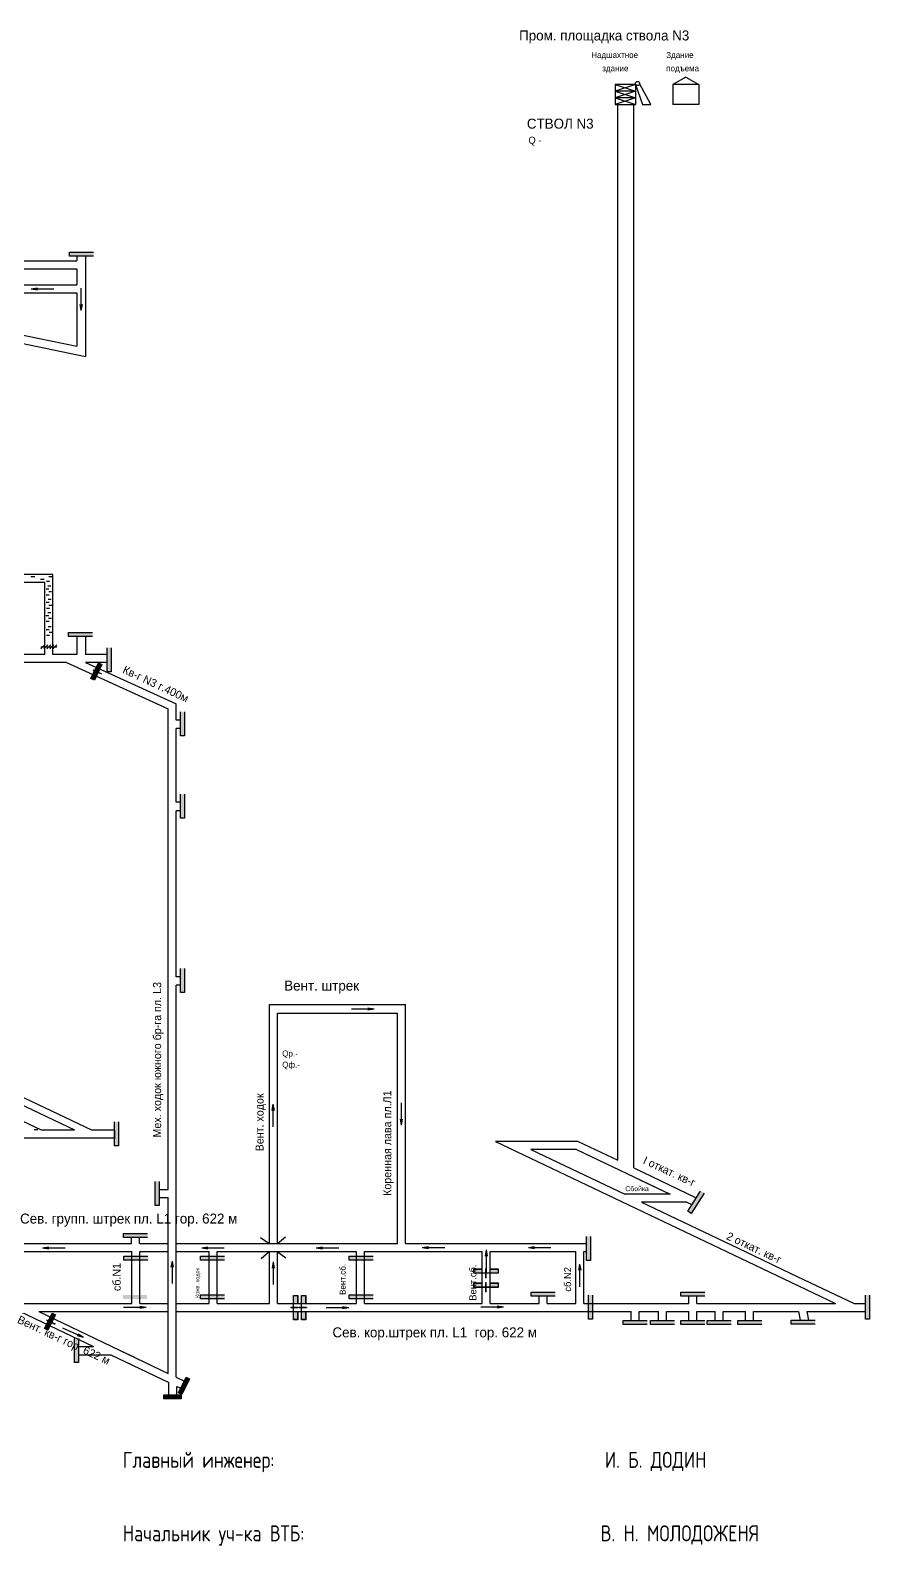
# Model space of a CAD drawing. Header units: millimetres. Extents: x -1543 to 290, y -901 to 459.
# Drawn here: x -130 to 290, y -425 to 333 of the extents above; entities that cross this region are included whole.
import ezdxf

# ---------------------------------------------------------------- set-up
doc = ezdxf.new("R2010")
doc.units = ezdxf.units.MM
for name, color, linetype in [('Двери', 7, 'Continuous'), ('Перемычки', 7, 'Continuous'), ('Струя', 7, 'Continuous')]:
    doc.layers.add(name, color=color, linetype=linetype)
doc.styles.add('ESKD', font='Eskdwin')

msp = doc.modelspace()

# ---------------------------------------------------------------- hatches: boundary and pattern name
h = msp.add_hatch(color=256)
h.paths.add_polyline_path([(-93.95, 15.79), (-95.63, 16.62), (-99.46, 8.84), (-97.77, 8.02)])
h.paths.add_polyline_path([(-94.12, 15.74), (-95.57, 16.45), (-99.29, 8.9), (-97.83, 8.18)], flags=16)
for points in [[(-98.41, 13.23), (-98.47, 13.09), (-96.36, 12.11), (-96.3, 12.24)], [(-94.23, 11.12), (-94.17, 11.25), (-96.21, 12.2), (-96.27, 12.07)], [(-121.64, -311.82), (-121.7, -311.95), (-119.6, -312.93), (-119.54, -312.8)], [(-120.63, -312.29), (-120.7, -312.42), (-119.22, -313.11), (-119.16, -312.98)], [(-117.47, -313.93), (-117.4, -313.8), (-119.45, -312.84), (-119.51, -312.97)]]:
    msp.add_hatch(color=256).paths.add_polyline_path(points)
h = msp.add_hatch(color=256)
h.paths.add_polyline_path([(-117.19, -309.25), (-118.87, -308.42), (-122.69, -316.2), (-121.01, -317.03)])
h.paths.add_polyline_path([(-117.35, -309.31), (-118.81, -308.59), (-122.53, -316.14), (-121.07, -316.86)], flags=16)
h = msp.add_hatch(color=256)
h.paths.add_polyline_path([(-50.15, -341.37), (-51.83, -340.54), (-55.66, -348.32), (-53.98, -349.15)])
h.paths.add_polyline_path([(-50.32, -341.43), (-51.78, -340.71), (-55.49, -348.26), (-54.03, -348.98)], flags=16)
h = msp.add_hatch(color=256)
h.paths.add_polyline_path([(-63.1, -349.37), (-63.1, -351.24), (-54.43, -351.24), (-54.43, -349.37)])
h.paths.add_polyline_path([(-62.97, -349.49), (-62.97, -351.11), (-54.55, -351.11), (-54.55, -349.49)], flags=16)
at = {"layer": 'Двери'}
h = msp.add_hatch(color=256, dxfattribs=at)
h.paths.add_polyline_path([(96.14, -286.36), (92.04, -286.36), (92.04, -288.56), (96.14, -288.56), (96.14, -288.46), (92.14, -288.46), (92.14, -286.46), (96.14, -286.46)])
h.paths.add_polyline_path([(100.14, -288.46), (96.14, -288.46), (96.14, -288.56), (100.14, -288.56)])
h.paths.add_polyline_path([(104.24, -286.36), (100.14, -286.36), (100.14, -286.46), (104.14, -286.46), (104.14, -288.46), (100.14, -288.46), (100.14, -288.56), (104.24, -288.56)])
h = msp.add_hatch(color=3, dxfattribs=at)
h.paths.add_polyline_path([(92.14, -286.46), (92.14, -288.46), (96.14, -288.46), (96.14, -286.46)])
h.paths.add_polyline_path([(104.14, -288.46), (104.14, -286.46), (100.14, -286.46), (100.14, -288.46)])
h = msp.add_hatch(color=256, dxfattribs=at)
h.paths.add_polyline_path([(96.14, -293.37), (92.04, -293.37), (92.04, -295.57), (96.14, -295.57), (96.14, -295.47), (92.14, -295.47), (92.14, -293.47), (96.14, -293.47)])
h.paths.add_polyline_path([(100.14, -295.47), (96.14, -295.47), (96.14, -295.57), (100.14, -295.57)])
h.paths.add_polyline_path([(104.24, -293.37), (100.14, -293.37), (100.14, -293.47), (104.14, -293.47), (104.14, -295.47), (100.14, -295.47), (100.14, -295.57), (104.24, -295.57)])
h = msp.add_hatch(color=3, dxfattribs=at)
h.paths.add_polyline_path([(92.14, -293.47), (92.14, -295.47), (96.14, -295.47), (96.14, -293.47)])
h.paths.add_polyline_path([(104.14, -295.47), (104.14, -293.47), (100.14, -293.47), (100.14, -295.47)])
h = msp.add_hatch(color=256, dxfattribs=at)
h.paths.add_polyline_path([(3.95, -303.67), (3.95, -299.57), (1.75, -299.57), (1.75, -303.67), (1.85, -303.67), (1.85, -299.67), (3.85, -299.67), (3.85, -303.67)])
h.paths.add_polyline_path([(1.85, -307.67), (1.85, -303.67), (1.75, -303.67), (1.75, -307.67)])
h.paths.add_polyline_path([(3.95, -311.77), (3.95, -307.67), (3.85, -307.67), (3.85, -311.67), (1.85, -311.67), (1.85, -307.67), (1.75, -307.67), (1.75, -311.77)])
h = msp.add_hatch(color=3, dxfattribs=at)
h.paths.add_polyline_path([(3.85, -299.67), (1.85, -299.67), (1.85, -303.67), (3.85, -303.67)])
h.paths.add_polyline_path([(1.85, -311.67), (3.85, -311.67), (3.85, -307.67), (1.85, -307.67)])
h = msp.add_hatch(color=256, dxfattribs=at)
h.paths.add_polyline_path([(7.95, -303.67), (7.95, -299.57), (5.75, -299.57), (5.75, -303.67), (5.85, -303.67), (5.85, -299.67), (7.85, -299.67), (7.85, -303.67)])
h.paths.add_polyline_path([(5.85, -307.67), (5.85, -303.67), (5.75, -303.67), (5.75, -307.67)])
h.paths.add_polyline_path([(7.95, -311.77), (7.95, -307.67), (7.85, -307.67), (7.85, -311.67), (5.85, -311.67), (5.85, -307.67), (5.75, -307.67), (5.75, -311.77)])
h = msp.add_hatch(color=3, dxfattribs=at)
h.paths.add_polyline_path([(7.85, -299.67), (5.85, -299.67), (5.85, -303.67), (7.85, -303.67)])
h.paths.add_polyline_path([(5.85, -311.67), (7.85, -311.67), (7.85, -307.67), (5.85, -307.67)])
at = {"layer": 'Перемычки'}
h = msp.add_hatch(color=256, dxfattribs=at)
h.paths.add_polyline_path([(-110.34, 219.98), (-106.24, 219.98), (-106.24, 220.08), (-110.24, 220.08), (-110.23, 222.08), (-106.23, 222.08), (-106.23, 222.18), (-110.33, 222.18)])
h.paths.add_polyline_path([(-106.24, 220.08), (-106.24, 219.98), (-98.14, 219.97), (-98.13, 222.17), (-106.23, 222.18), (-106.23, 222.08), (-98.23, 222.07), (-98.24, 220.07)])
h = msp.add_hatch(color=3, dxfattribs=at)
h.paths.add_polyline_path([(-110.23, 222.08), (-110.24, 220.08), (-106.24, 220.08), (-106.23, 222.08)])
h.paths.add_polyline_path([(-102.24, 220.07), (-102.23, 222.07), (-106.23, 222.08), (-106.24, 220.08)])
h.paths.add_polyline_path([(-102.24, 220.07), (-98.24, 220.07), (-98.23, 222.07), (-102.23, 222.07)])
h = msp.add_hatch(color=256, dxfattribs=at)
h.paths.add_polyline_path([(-110.77, 29.78), (-106.67, 29.78), (-106.67, 29.88), (-110.67, 29.88), (-110.67, 31.88), (-106.67, 31.88), (-106.67, 31.98), (-110.77, 31.98)])
h.paths.add_polyline_path([(-106.67, 29.88), (-106.67, 29.78), (-98.57, 29.77), (-98.57, 31.97), (-106.67, 31.98), (-106.67, 31.88), (-98.67, 31.87), (-98.67, 29.87)])
h = msp.add_hatch(color=3, dxfattribs=at)
h.paths.add_polyline_path([(-110.67, 31.88), (-110.67, 29.88), (-106.67, 29.88), (-106.67, 31.88)])
h.paths.add_polyline_path([(-102.67, 29.87), (-102.67, 31.87), (-106.67, 31.88), (-106.67, 29.88)])
h.paths.add_polyline_path([(-102.67, 29.87), (-98.67, 29.87), (-98.67, 31.87), (-102.67, 31.87)])
h = msp.add_hatch(color=256, dxfattribs=at)
h.paths.add_polyline_path([(-89.26, 12.14), (-89.26, 16.24), (-89.36, 16.24), (-89.36, 12.24), (-91.36, 12.24), (-91.36, 16.24), (-91.46, 16.24), (-91.46, 12.14)])
h.paths.add_polyline_path([(-89.36, 16.24), (-89.26, 16.24), (-89.26, 24.34), (-91.46, 24.34), (-91.46, 16.24), (-91.36, 16.24), (-91.36, 24.24), (-89.36, 24.24)])
h = msp.add_hatch(color=3, dxfattribs=at)
h.paths.add_polyline_path([(-91.36, 12.24), (-89.36, 12.24), (-89.36, 16.24), (-91.36, 16.24)])
h.paths.add_polyline_path([(-89.36, 20.24), (-91.36, 20.24), (-91.36, 16.24), (-89.36, 16.24)])
h.paths.add_polyline_path([(-89.36, 20.24), (-89.36, 24.24), (-91.36, 24.24), (-91.36, 20.24)])
for points in [[(-99.29, 8.9), (-97.83, 8.18), (-94.12, 15.74), (-95.57, 16.45)], [(-122.53, -316.14), (-121.07, -316.86), (-117.35, -309.31), (-118.81, -308.59)], [(-55.49, -348.26), (-54.03, -348.98), (-50.32, -341.43), (-51.78, -340.71)], [(-54.55, -351.11), (-54.55, -349.49), (-62.97, -349.49), (-62.97, -351.11)]]:
    msp.add_hatch(color=3, dxfattribs=at).paths.add_polyline_path(points)
h = msp.add_hatch(color=256, dxfattribs=at)
h.paths.add_polyline_path([(-52.55, -19.98), (-52.55, -15.88), (-52.65, -15.88), (-52.65, -19.88), (-54.65, -19.88), (-54.65, -15.88), (-54.75, -15.88), (-54.75, -19.98)])
h.paths.add_polyline_path([(-52.65, -15.88), (-52.55, -15.88), (-52.55, -7.78), (-54.75, -7.78), (-54.75, -15.88), (-54.65, -15.88), (-54.65, -7.88), (-52.65, -7.88)])
h = msp.add_hatch(color=3, dxfattribs=at)
h.paths.add_polyline_path([(-54.65, -19.88), (-52.65, -19.88), (-52.65, -15.88), (-54.65, -15.88)])
h.paths.add_polyline_path([(-52.65, -11.88), (-54.65, -11.88), (-54.65, -15.88), (-52.65, -15.88)])
h.paths.add_polyline_path([(-52.65, -11.88), (-52.65, -7.88), (-54.65, -7.88), (-54.65, -11.88)])
h = msp.add_hatch(color=256, dxfattribs=at)
h.paths.add_polyline_path([(-52.55, -61.06), (-52.55, -56.96), (-52.65, -56.96), (-52.65, -60.96), (-54.65, -60.96), (-54.65, -56.96), (-54.75, -56.96), (-54.75, -61.06)])
h.paths.add_polyline_path([(-52.65, -56.96), (-52.55, -56.96), (-52.55, -48.86), (-54.75, -48.86), (-54.75, -56.96), (-54.65, -56.96), (-54.65, -48.96), (-52.65, -48.96)])
h = msp.add_hatch(color=3, dxfattribs=at)
h.paths.add_polyline_path([(-54.65, -60.96), (-52.65, -60.96), (-52.65, -56.96), (-54.65, -56.96)])
h.paths.add_polyline_path([(-52.65, -52.96), (-54.65, -52.96), (-54.65, -56.96), (-52.65, -56.96)])
h.paths.add_polyline_path([(-52.65, -52.96), (-52.65, -48.96), (-54.65, -48.96), (-54.65, -52.96)])
h = msp.add_hatch(color=256, dxfattribs=at)
h.paths.add_polyline_path([(-52.55, -148.28), (-52.55, -144.18), (-52.65, -144.18), (-52.65, -148.18), (-54.65, -148.18), (-54.65, -144.18), (-54.75, -144.18), (-54.75, -148.28)])
h.paths.add_polyline_path([(-52.65, -144.18), (-52.55, -144.18), (-52.55, -136.08), (-54.75, -136.08), (-54.75, -144.18), (-54.65, -144.18), (-54.65, -136.18), (-52.65, -136.18)])
h = msp.add_hatch(color=3, dxfattribs=at)
h.paths.add_polyline_path([(-54.65, -148.18), (-52.65, -148.18), (-52.65, -144.18), (-54.65, -144.18)])
h.paths.add_polyline_path([(-52.65, -140.18), (-54.65, -140.18), (-54.65, -144.18), (-52.65, -144.18)])
h.paths.add_polyline_path([(-52.65, -140.18), (-52.65, -136.18), (-54.65, -136.18), (-54.65, -140.18)])
h = msp.add_hatch(color=256, dxfattribs=at)
h.paths.add_polyline_path([(-85.54, -224.9), (-85.54, -220.8), (-85.64, -220.8), (-85.64, -224.8), (-87.64, -224.8), (-87.64, -220.8), (-87.74, -220.8), (-87.74, -224.9)])
h.paths.add_polyline_path([(-85.64, -220.8), (-85.54, -220.8), (-85.54, -212.7), (-87.74, -212.7), (-87.74, -220.8), (-87.64, -220.8), (-87.64, -212.8), (-85.64, -212.8)])
h = msp.add_hatch(color=3, dxfattribs=at)
h.paths.add_polyline_path([(-87.64, -224.8), (-85.64, -224.8), (-85.64, -220.8), (-87.64, -220.8)])
h.paths.add_polyline_path([(-85.64, -216.8), (-87.64, -216.8), (-87.64, -220.8), (-85.64, -220.8)])
h.paths.add_polyline_path([(-85.64, -216.8), (-85.64, -212.8), (-87.64, -212.8), (-87.64, -216.8)])
h = msp.add_hatch(color=256, dxfattribs=at)
h.paths.add_polyline_path([(-65.23, -254.74), (-65.23, -250.64), (-65.33, -250.64), (-65.33, -254.64), (-67.33, -254.64), (-67.33, -250.64), (-67.43, -250.64), (-67.43, -254.74)])
h.paths.add_polyline_path([(-65.33, -250.64), (-65.23, -250.64), (-65.23, -242.54), (-67.43, -242.54), (-67.43, -250.64), (-67.33, -250.64), (-67.33, -242.64), (-65.33, -242.64)])
h = msp.add_hatch(color=3, dxfattribs=at)
h.paths.add_polyline_path([(-67.33, -254.64), (-65.33, -254.64), (-65.33, -250.64), (-67.33, -250.64)])
h.paths.add_polyline_path([(-65.33, -246.64), (-67.33, -246.64), (-67.33, -250.64), (-65.33, -250.64)])
h.paths.add_polyline_path([(-65.33, -246.64), (-65.33, -242.64), (-67.33, -242.64), (-67.33, -246.64)])
h = msp.add_hatch(color=256, dxfattribs=at)
h.paths.add_polyline_path([(200.67, -258.74), (202.88, -255.29), (202.79, -255.23), (200.64, -258.6), (198.95, -257.52), (201.11, -254.15), (201.03, -254.1), (198.81, -257.55)])
h.paths.add_polyline_path([(202.79, -255.23), (202.88, -255.29), (207.25, -248.47), (205.39, -247.28), (201.03, -254.1), (201.11, -254.15), (205.42, -247.42), (207.11, -248.5)])
h = msp.add_hatch(color=3, dxfattribs=at)
h.paths.add_polyline_path([(198.95, -257.52), (200.64, -258.6), (202.79, -255.23), (201.11, -254.15)])
h.paths.add_polyline_path([(204.95, -251.86), (203.27, -250.79), (201.11, -254.15), (202.79, -255.23)])
h.paths.add_polyline_path([(204.95, -251.86), (207.11, -248.5), (205.42, -247.42), (203.27, -250.79)])
h = msp.add_hatch(color=256, dxfattribs=at)
h.paths.add_polyline_path([(-83.33, -270.72), (-79.23, -270.73), (-79.23, -270.63), (-83.23, -270.62), (-83.23, -268.62), (-79.23, -268.63), (-79.23, -268.53), (-83.33, -268.52)])
h.paths.add_polyline_path([(-79.23, -270.63), (-79.23, -270.73), (-71.13, -270.74), (-71.13, -268.54), (-79.23, -268.53), (-79.23, -268.63), (-71.23, -268.64), (-71.23, -270.64)])
h = msp.add_hatch(color=3, dxfattribs=at)
h.paths.add_polyline_path([(-83.23, -268.62), (-83.23, -270.62), (-79.23, -270.63), (-79.23, -268.63)])
h.paths.add_polyline_path([(-75.23, -270.63), (-75.23, -268.63), (-79.23, -268.63), (-79.23, -270.63)])
h.paths.add_polyline_path([(-75.23, -270.63), (-71.23, -270.64), (-71.23, -268.64), (-75.23, -268.63)])
h = msp.add_hatch(color=256, dxfattribs=at)
h.paths.add_polyline_path([(150.4, -282.32), (150.4, -278.22), (150.3, -278.22), (150.3, -282.22), (148.3, -282.22), (148.3, -278.22), (148.2, -278.22), (148.2, -282.32)])
h.paths.add_polyline_path([(150.3, -278.22), (150.4, -278.22), (150.4, -270.12), (148.2, -270.12), (148.2, -278.22), (148.3, -278.22), (148.3, -270.22), (150.3, -270.22)])
h = msp.add_hatch(color=3, dxfattribs=at)
h.paths.add_polyline_path([(148.3, -282.22), (150.3, -282.22), (150.3, -278.22), (148.3, -278.22)])
h.paths.add_polyline_path([(150.3, -274.22), (148.3, -274.22), (148.3, -278.22), (150.3, -278.22)])
h.paths.add_polyline_path([(150.3, -274.22), (150.3, -270.22), (148.3, -270.22), (148.3, -274.22)])
h = msp.add_hatch(color=256, dxfattribs=at)
h.paths.add_polyline_path([(-83.05, -282.05), (-78.95, -282.05), (-78.95, -281.95), (-82.95, -281.95), (-82.95, -279.95), (-78.95, -279.95), (-78.95, -279.85), (-83.05, -279.85)])
h.paths.add_polyline_path([(-78.95, -281.95), (-78.95, -282.05), (-70.85, -282.05), (-70.85, -279.85), (-78.95, -279.85), (-78.95, -279.95), (-70.95, -279.95), (-70.95, -281.95)])
h = msp.add_hatch(color=3, dxfattribs=at)
h.paths.add_polyline_path([(-82.95, -279.95), (-82.95, -281.95), (-78.95, -281.95), (-78.95, -279.95)])
h.paths.add_polyline_path([(-74.95, -281.95), (-74.95, -279.95), (-78.95, -279.95), (-78.95, -281.95)])
h.paths.add_polyline_path([(-74.95, -281.95), (-70.95, -281.95), (-70.95, -279.95), (-74.95, -279.95)])
h = msp.add_hatch(color=256, dxfattribs=at)
h.paths.add_polyline_path([(-44.81, -282.05), (-40.71, -282.05), (-40.71, -281.95), (-44.71, -281.95), (-44.71, -279.95), (-40.71, -279.95), (-40.71, -279.85), (-44.81, -279.85)])
h.paths.add_polyline_path([(-40.71, -281.95), (-40.71, -282.05), (-32.61, -282.05), (-32.61, -279.85), (-40.71, -279.85), (-40.71, -279.95), (-32.71, -279.95), (-32.71, -281.95)])
h = msp.add_hatch(color=3, dxfattribs=at)
h.paths.add_polyline_path([(-44.71, -279.95), (-44.71, -281.95), (-40.71, -281.95), (-40.71, -279.95)])
h.paths.add_polyline_path([(-36.71, -281.95), (-36.71, -279.95), (-40.71, -279.95), (-40.71, -281.95)])
h.paths.add_polyline_path([(-36.71, -281.95), (-32.71, -281.95), (-32.71, -279.95), (-36.71, -279.95)])
h = msp.add_hatch(color=256, dxfattribs=at)
h.paths.add_polyline_path([(29.58, -282.05), (33.68, -282.05), (33.68, -281.95), (29.68, -281.95), (29.68, -279.95), (33.68, -279.95), (33.68, -279.85), (29.58, -279.85)])
h.paths.add_polyline_path([(33.68, -281.95), (33.68, -282.05), (41.78, -282.05), (41.78, -279.85), (33.68, -279.85), (33.68, -279.95), (41.68, -279.95), (41.68, -281.95)])
h = msp.add_hatch(color=3, dxfattribs=at)
h.paths.add_polyline_path([(29.68, -279.95), (29.68, -281.95), (33.68, -281.95), (33.68, -279.95)])
h.paths.add_polyline_path([(37.68, -281.95), (37.68, -279.95), (33.68, -279.95), (33.68, -281.95)])
h.paths.add_polyline_path([(37.68, -281.95), (41.68, -281.95), (41.68, -279.95), (37.68, -279.95)])
h = msp.add_hatch(color=3, dxfattribs=at)
h.paths.add_polyline_path([(-83.4, -299.33), (-83.4, -301.33), (-79.4, -301.33), (-79.4, -299.33)])
h.paths.add_polyline_path([(-75.4, -301.33), (-75.4, -299.33), (-79.4, -299.33), (-79.4, -301.33)])
h.paths.add_polyline_path([(-75.4, -301.33), (-71.4, -301.33), (-71.4, -299.33), (-75.4, -299.33)])
h = msp.add_hatch(color=256, dxfattribs=at)
h.paths.add_polyline_path([(-44.81, -301.43), (-40.71, -301.43), (-40.71, -301.33), (-44.71, -301.33), (-44.71, -299.33), (-40.71, -299.33), (-40.71, -299.23), (-44.81, -299.23)])
h.paths.add_polyline_path([(-40.71, -301.33), (-40.71, -301.43), (-32.61, -301.43), (-32.61, -299.23), (-40.71, -299.23), (-40.71, -299.33), (-32.71, -299.33), (-32.71, -301.33)])
h = msp.add_hatch(color=3, dxfattribs=at)
h.paths.add_polyline_path([(-44.71, -299.33), (-44.71, -301.33), (-40.71, -301.33), (-40.71, -299.33)])
h.paths.add_polyline_path([(-36.71, -301.33), (-36.71, -299.33), (-40.71, -299.33), (-40.71, -301.33)])
h.paths.add_polyline_path([(-36.71, -301.33), (-32.71, -301.33), (-32.71, -299.33), (-36.71, -299.33)])
h = msp.add_hatch(color=256, dxfattribs=at)
h.paths.add_polyline_path([(29.58, -301.43), (33.68, -301.43), (33.68, -301.33), (29.68, -301.33), (29.68, -299.33), (33.68, -299.33), (33.68, -299.23), (29.58, -299.23)])
h.paths.add_polyline_path([(33.68, -301.33), (33.68, -301.43), (41.78, -301.43), (41.78, -299.23), (33.68, -299.23), (33.68, -299.33), (41.68, -299.33), (41.68, -301.33)])
h = msp.add_hatch(color=3, dxfattribs=at)
h.paths.add_polyline_path([(29.68, -299.33), (29.68, -301.33), (33.68, -301.33), (33.68, -299.33)])
h.paths.add_polyline_path([(37.68, -301.33), (37.68, -299.33), (33.68, -299.33), (33.68, -301.33)])
h.paths.add_polyline_path([(37.68, -301.33), (41.68, -301.33), (41.68, -299.33), (37.68, -299.33)])
h = msp.add_hatch(color=256, dxfattribs=at)
h.paths.add_polyline_path([(120.5, -300.1), (124.6, -300.1), (124.6, -300), (120.6, -300), (120.6, -298), (124.6, -298), (124.6, -297.9), (120.5, -297.9)])
h.paths.add_polyline_path([(124.6, -300), (124.6, -300.1), (132.7, -300.1), (132.7, -297.9), (124.6, -297.9), (124.6, -298), (132.6, -298), (132.6, -300)])
h = msp.add_hatch(color=3, dxfattribs=at)
h.paths.add_polyline_path([(120.6, -298), (120.6, -300), (124.6, -300), (124.6, -298)])
h.paths.add_polyline_path([(128.6, -300), (128.6, -298), (124.6, -298), (124.6, -300)])
h.paths.add_polyline_path([(128.6, -300), (132.6, -300), (132.6, -298), (128.6, -298)])
h = msp.add_hatch(color=256, dxfattribs=at)
h.paths.add_polyline_path([(151.5, -311.62), (151.5, -307.52), (151.4, -307.52), (151.4, -311.52), (149.4, -311.52), (149.4, -307.52), (149.3, -307.52), (149.3, -311.62)])
h.paths.add_polyline_path([(151.4, -307.52), (151.5, -307.52), (151.5, -299.42), (149.3, -299.42), (149.3, -307.52), (149.4, -307.52), (149.4, -299.52), (151.4, -299.52)])
h = msp.add_hatch(color=3, dxfattribs=at)
h.paths.add_polyline_path([(149.4, -311.52), (151.4, -311.52), (151.4, -307.52), (149.4, -307.52)])
h.paths.add_polyline_path([(151.4, -303.52), (149.4, -303.52), (149.4, -307.52), (151.4, -307.52)])
h.paths.add_polyline_path([(151.4, -303.52), (151.4, -299.52), (149.4, -299.52), (149.4, -303.52)])
h = msp.add_hatch(color=256, dxfattribs=at)
h.paths.add_polyline_path([(195.36, -300.1), (199.46, -300.1), (199.46, -300), (195.46, -300), (195.46, -298), (199.46, -298), (199.46, -297.9), (195.36, -297.9)])
h.paths.add_polyline_path([(199.46, -300), (199.46, -300.1), (207.56, -300.1), (207.56, -297.9), (199.46, -297.9), (199.46, -298), (207.46, -298), (207.46, -300)])
h = msp.add_hatch(color=3, dxfattribs=at)
h.paths.add_polyline_path([(195.46, -298), (195.46, -300), (199.46, -300), (199.46, -298)])
h.paths.add_polyline_path([(203.46, -300), (203.46, -298), (199.46, -298), (199.46, -300)])
h.paths.add_polyline_path([(203.46, -300), (207.46, -300), (207.46, -298), (203.46, -298)])
h = msp.add_hatch(color=256, dxfattribs=at)
h.paths.add_polyline_path([(289.97, -311.56), (289.97, -307.46), (289.87, -307.46), (289.87, -311.46), (287.87, -311.46), (287.87, -307.46), (287.77, -307.46), (287.77, -311.56)])
h.paths.add_polyline_path([(289.87, -307.46), (289.97, -307.46), (289.97, -299.36), (287.77, -299.36), (287.77, -307.46), (287.87, -307.46), (287.87, -299.46), (289.87, -299.46)])
h = msp.add_hatch(color=3, dxfattribs=at)
h.paths.add_polyline_path([(287.87, -311.46), (289.87, -311.46), (289.87, -307.46), (287.87, -307.46)])
h.paths.add_polyline_path([(289.87, -303.46), (287.87, -303.46), (287.87, -307.46), (289.87, -307.46)])
h.paths.add_polyline_path([(289.87, -303.46), (289.87, -299.46), (287.87, -299.46), (287.87, -303.46)])
h = msp.add_hatch(color=256, dxfattribs=at)
h.paths.add_polyline_path([(166.57, -314.2), (170.67, -314.2), (170.67, -314.1), (166.67, -314.1), (166.67, -312.1), (170.67, -312.1), (170.67, -312), (166.57, -312)])
h.paths.add_polyline_path([(170.67, -314.1), (170.67, -314.2), (178.77, -314.2), (178.77, -312), (170.67, -312), (170.67, -312.1), (178.67, -312.1), (178.67, -314.1)])
h = msp.add_hatch(color=3, dxfattribs=at)
h.paths.add_polyline_path([(166.67, -312.1), (166.67, -314.1), (170.67, -314.1), (170.67, -312.1)])
h.paths.add_polyline_path([(174.67, -314.1), (174.67, -312.1), (170.67, -312.1), (170.67, -314.1)])
h.paths.add_polyline_path([(174.67, -314.1), (178.67, -314.1), (178.67, -312.1), (174.67, -312.1)])
h = msp.add_hatch(color=256, dxfattribs=at)
h.paths.add_polyline_path([(180.26, -314.2), (184.36, -314.2), (184.36, -314.1), (180.36, -314.1), (180.36, -312.1), (184.36, -312.1), (184.36, -312), (180.26, -312)])
h.paths.add_polyline_path([(184.36, -314.1), (184.36, -314.2), (192.46, -314.2), (192.46, -312), (184.36, -312), (184.36, -312.1), (192.36, -312.1), (192.36, -314.1)])
h = msp.add_hatch(color=3, dxfattribs=at)
h.paths.add_polyline_path([(180.36, -312.1), (180.36, -314.1), (184.36, -314.1), (184.36, -312.1)])
h.paths.add_polyline_path([(188.36, -314.1), (188.36, -312.1), (184.36, -312.1), (184.36, -314.1)])
h.paths.add_polyline_path([(188.36, -314.1), (192.36, -314.1), (192.36, -312.1), (188.36, -312.1)])
h = msp.add_hatch(color=256, dxfattribs=at)
h.paths.add_polyline_path([(195.36, -314.2), (199.46, -314.2), (199.46, -314.1), (195.46, -314.1), (195.46, -312.1), (199.46, -312.1), (199.46, -312), (195.36, -312)])
h.paths.add_polyline_path([(199.46, -314.1), (199.46, -314.2), (207.56, -314.2), (207.56, -312), (199.46, -312), (199.46, -312.1), (207.46, -312.1), (207.46, -314.1)])
h = msp.add_hatch(color=3, dxfattribs=at)
h.paths.add_polyline_path([(195.46, -312.1), (195.46, -314.1), (199.46, -314.1), (199.46, -312.1)])
h.paths.add_polyline_path([(203.46, -314.1), (203.46, -312.1), (199.46, -312.1), (199.46, -314.1)])
h.paths.add_polyline_path([(203.46, -314.1), (207.46, -314.1), (207.46, -312.1), (203.46, -312.1)])
h = msp.add_hatch(color=256, dxfattribs=at)
h.paths.add_polyline_path([(208.63, -314.2), (212.73, -314.2), (212.73, -314.1), (208.73, -314.1), (208.73, -312.1), (212.73, -312.1), (212.73, -312), (208.63, -312)])
h.paths.add_polyline_path([(212.73, -314.1), (212.73, -314.2), (220.83, -314.2), (220.83, -312), (212.73, -312), (212.73, -312.1), (220.73, -312.1), (220.73, -314.1)])
h = msp.add_hatch(color=3, dxfattribs=at)
h.paths.add_polyline_path([(208.73, -312.1), (208.73, -314.1), (212.73, -314.1), (212.73, -312.1)])
h.paths.add_polyline_path([(216.73, -314.1), (216.73, -312.1), (212.73, -312.1), (212.73, -314.1)])
h.paths.add_polyline_path([(216.73, -314.1), (220.73, -314.1), (220.73, -312.1), (216.73, -312.1)])
h = msp.add_hatch(color=256, dxfattribs=at)
h.paths.add_polyline_path([(223.85, -314.2), (227.95, -314.2), (227.95, -314.1), (223.95, -314.1), (223.95, -312.1), (227.95, -312.1), (227.95, -312), (223.85, -312)])
h.paths.add_polyline_path([(227.95, -314.1), (227.95, -314.2), (236.05, -314.2), (236.05, -312), (227.95, -312), (227.95, -312.1), (235.95, -312.1), (235.95, -314.1)])
h = msp.add_hatch(color=3, dxfattribs=at)
h.paths.add_polyline_path([(223.95, -312.1), (223.95, -314.1), (227.95, -314.1), (227.95, -312.1)])
h.paths.add_polyline_path([(231.95, -314.1), (231.95, -312.1), (227.95, -312.1), (227.95, -314.1)])
h.paths.add_polyline_path([(231.95, -314.1), (235.95, -314.1), (235.95, -312.1), (231.95, -312.1)])
h = msp.add_hatch(color=256, dxfattribs=at)
h.paths.add_polyline_path([(250.67, -314.03), (254.77, -314.03), (254.77, -313.93), (250.77, -313.93), (250.77, -311.93), (254.77, -311.93), (254.77, -311.83), (250.67, -311.83)])
h.paths.add_polyline_path([(254.77, -313.93), (254.77, -314.03), (262.87, -314.03), (262.87, -311.83), (254.77, -311.83), (254.77, -311.93), (262.77, -311.93), (262.77, -313.93)])
h = msp.add_hatch(color=3, dxfattribs=at)
h.paths.add_polyline_path([(250.77, -311.93), (250.77, -313.93), (254.77, -313.93), (254.77, -311.93)])
h.paths.add_polyline_path([(258.77, -313.93), (258.77, -311.93), (254.77, -311.93), (254.77, -313.93)])
h.paths.add_polyline_path([(258.77, -313.93), (262.77, -313.93), (262.77, -311.93), (258.77, -311.93)])
h = msp.add_hatch(color=256, dxfattribs=at)
h.paths.add_polyline_path([(-105.61, -333.29), (-105.61, -329.19), (-105.71, -329.19), (-105.71, -333.19), (-107.71, -333.19), (-107.71, -329.19), (-107.81, -329.19), (-107.81, -333.29)])
h.paths.add_polyline_path([(-105.71, -329.19), (-105.61, -329.19), (-105.61, -321.09), (-107.81, -321.09), (-107.81, -329.19), (-107.71, -329.19), (-107.71, -321.19), (-105.71, -321.19)])
h = msp.add_hatch(color=3, dxfattribs=at)
h.paths.add_polyline_path([(-107.71, -333.19), (-105.71, -333.19), (-105.71, -329.19), (-107.71, -329.19)])
h.paths.add_polyline_path([(-105.71, -325.19), (-107.71, -325.19), (-107.71, -329.19), (-105.71, -329.19)])
h.paths.add_polyline_path([(-105.71, -325.19), (-105.71, -321.19), (-107.71, -321.19), (-107.71, -325.19)])

# ---------------------------------------------------------------- linework, layer by layer
for p, q in [((172.87, 305.82), (162.61, 302.49)), ((162.61, 305.82), (172.87, 302.49)), ((172.87, 305.82), (162.61, 305.82)), ((162.61, 305.82), (162.61, 295.82)), ((172.87, 305.82), (176.42, 295.81)), ((172.87, 305.82), (172.87, 295.82)), ((180.6, 295.81), (174.91, 306.31)), ((198.1, 309.59), (191.6, 305.82)), ((204.45, 305.82), (191.6, 305.82)), ((191.6, 305.82), (191.6, 295.82)), ((198.1, 309.59), (204.45, 305.82)), ((204.45, 305.82), (204.45, 295.82)), ((162.61, 302.49), (172.87, 299.15)), ((172.87, 302.49), (162.61, 299.15)), ((172.87, 302.49), (162.61, 302.49)), ((172.87, 299.15), (162.61, 295.82)), ((162.61, 299.15), (172.87, 295.82)), ((172.87, 299.15), (162.61, 299.15)), ((162.61, 295.82), (172.87, 295.82)), ((162.61, 295.82), (162.61, 295.82)), ((164.04, -89.11), (164.04, 295.82)), ((172.04, -89.11), (172.04, 295.82)), ((176.42, 295.81), (180.6, 295.81)), ((204.45, 295.82), (191.6, 295.82)), ((191.6, 295.82), (191.6, 295.82)), ((-106.5, 220.08), (-106.5, 217.71)), ((-102.13, 220.07), (-102.13, 169.89)), ((-198.56, 213.71), (-106.5, 213.71)), ((-138.56, 217.71), (-106.5, 217.71)), ((-106.5, 213.71), (-106.5, 205.71)), ((-198.56, 205.71), (-106.5, 205.71)), ((-106.5, 208.18), (-106.5, 205.71)), ((-249.26, 200.45), (-102.13, 169.89)), ((-139.01, 201.71), (-106.5, 201.71)), ((-106.5, 201.71), (-106.5, 174.96)), ((-139.01, 181.67), (-106.5, 174.96)), ((-118.56, 60.89), (-198.56, 60.89)), ((-118.56, 20.89), (-118.56, 60.89)), ((-122.56, 56.89), (-158.56, 56.89)), ((-129.46, 59.89), (-127.53, 59.89)), ((-124.78, 58.58), (-122.85, 58.58)), ((-122.56, 20.89), (-122.56, 56.89)), ((-121.95, 53.68), (-120.49, 53.68)), ((-121.62, 57.52), (-120.16, 57.52)), ((-120.99, 55.19), (-119.53, 55.19)), ((-120.56, 59.89), (-119.1, 59.89)), ((-121.85, 46.95), (-120.39, 46.95)), ((-121.8, 50.75), (-120.34, 50.75)), ((-120.9, 48.46), (-119.43, 48.46)), ((-120.59, 52.28), (-119.13, 52.28)), ((-120.49, 45.55), (-119.03, 45.55)), ((-121.99, 40.4), (-120.53, 40.4)), ((-121.7, 44.02), (-120.24, 44.02)), ((-121.04, 41.9), (-119.58, 41.9)), ((-120.63, 39), (-119.17, 39)), ((-121.84, 37.47), (-120.38, 37.47)), ((-121.81, 33.36), (-120.35, 33.36)), ((-121.67, 30.43), (-120.2, 30.43)), ((-120.86, 34.86), (-119.4, 34.86)), ((-120.45, 31.95), (-118.99, 31.95)), ((-106.5, 29.88), (-106.5, 20.89)), ((-102.13, 29.87), (-102.13, 20.89)), ((-111.77, 16.89), (-207.43, 16.89)), ((-122.56, 20.89), (-138.56, 20.89)), ((-106.5, 20.89), (-118.56, 20.89)), ((-111.77, 16.89), (-60.81, -6.36)), ((-91.36, 20.89), (-102.13, 20.89)), ((-102.13, 16.89), (-56.81, -3.79)), ((-91.36, 16.89), (-102.13, 16.89)), ((-60.81, -48.63), (-60.81, -6.36)), ((-56.81, -11.94), (-56.81, -3.79)), ((-54.65, -11.94), (-56.81, -11.94)), ((-54.65, -16.21), (-56.81, -16.21)), ((-56.81, -53.02), (-56.81, -16.21)), ((-60.81, -70.07), (-60.81, -48.62)), ((-54.65, -53.02), (-56.81, -53.02)), ((-56.81, -71.98), (-56.81, -57.29)), ((-54.65, -57.29), (-56.81, -57.29)), ((-60.81, -246.64), (-60.81, -70.07)), ((-56.81, -140.24), (-56.81, -71.98)), ((164.04, -232.06), (164.04, -89.11)), ((172.04, -235.88), (172.04, -89.11)), ((-54.65, -140.24), (-56.81, -140.24)), ((-56.81, -340.5), (-56.81, -144.51)), ((-54.65, -144.51), (-56.81, -144.51)), ((-10.26, -273.69), (-10.26, -154.11)), ((-10.26, -154.11), (57.82, -154.11)), ((-6.26, -273.69), (-6.26, -158.42)), ((-6.26, -158.42), (53.82, -158.42)), ((53.82, -273.69), (53.82, -158.42)), ((57.82, -273.69), (57.82, -154.11)), ((-228.98, -166.99), (-124.43, -216.86)), ((-211.63, -167.27), (-107.65, -216.86)), ((-202.95, -167.41), (-99.27, -216.86)), ((-127.88, -216.63), (-125.96, -216.63)), ((-124.43, -216.86), (-107.65, -216.86)), ((-99.27, -216.86), (-87.64, -216.86)), ((-87.64, -217.21), (-87.64, -221.21)), ((-307.67, -220.86), (-87.64, -220.86)), ((-87.64, -221.21), (-87.64, -221.21)), ((102.91, -222.59), (218.42, -277.69)), ((144.19, -222.59), (102.91, -222.59)), ((120.58, -226.59), (167.47, -248.96)), ((143.29, -226.59), (120.58, -226.59)), ((143.29, -226.59), (190.18, -248.96)), ((144.19, -222.59), (164.04, -232.06)), ((172.04, -235.88), (203.27, -250.77)), ((175.08, -241.76), (190.18, -248.96)), ((-65.33, -246.64), (-60.81, -246.64)), ((190.18, -248.96), (167.47, -248.96)), ((-65.33, -250.64), (-60.81, -250.64)), ((-60.81, -338.59), (-60.81, -250.64)), ((198.56, -252.96), (175.86, -252.96)), ((175.86, -252.96), (227.72, -277.69)), ((198.56, -252.96), (201.1, -254.17)), ((-79.2, -273.69), (-79.2, -270.63)), ((-75.2, -273.69), (-75.2, -270.63)), ((-14.64, -270.58), (-10.31, -273.66)), ((-6.26, -273.69), (-2.19, -270.28)), ((-146.33, -273.69), (-92.83, -273.69)), ((-141.77, -277.69), (-79.11, -277.69)), ((-92.83, -273.69), (-79.2, -273.69)), ((-79.11, -303.69), (-79.11, -277.69)), ((-75.2, -273.69), (-60.81, -273.69)), ((-75.11, -303.69), (-75.11, -277.69)), ((-75.11, -277.69), (-71.99, -277.69)), ((-71.99, -277.69), (-60.81, -277.69)), ((-56.81, -273.69), (-6.26, -273.69)), ((-56.81, -277.69), (-40.41, -277.69)), ((-40.42, -303.69), (-40.41, -277.69)), ((-36.42, -303.69), (-36.41, -277.69)), ((-36.41, -277.69), (-6.26, -277.69)), ((-14.38, -281.14), (-10.31, -277.72)), ((-10.26, -303.69), (-10.26, -277.69)), ((-6.28, -277.67), (-1.95, -280.75)), ((-6.26, -273.69), (37.15, -273.69)), ((-6.26, -273.69), (-6.13, -273.69)), ((-6.26, -277.69), (-1.18, -277.69)), ((-6.26, -277.69), (14.58, -277.69)), ((-6.26, -303.69), (-6.26, -277.69)), ((-1.18, -277.69), (10.58, -277.69)), ((14.58, -277.69), (33.32, -277.69)), ((33.32, -303.69), (33.32, -277.69)), ((36.93, -273.69), (53.82, -273.69)), ((37.32, -303.69), (37.32, -277.69)), ((37.32, -277.69), (41.15, -277.69)), ((41.15, -277.69), (52.01, -277.69)), ((51.73, -277.69), (96.13, -277.69)), ((57.82, -273.69), (148.3, -273.69)), ((96.13, -303.69), (96.13, -277.69)), ((100.13, -303.69), (100.13, -277.69)), ((100.13, -277.69), (142.96, -277.69)), ((142.96, -303.69), (142.96, -277.69)), ((146.96, -303.69), (146.96, -277.68)), ((146.96, -277.68), (148.27, -277.68)), ((218.42, -277.69), (250.61, -293.04)), ((227.72, -277.69), (250.61, -288.61)), ((250.61, -288.61), (282.23, -303.69)), ((250.61, -293.04), (272.94, -303.69)), ((124.6, -303.69), (124.6, -300)), ((128.6, -303.69), (128.6, -300)), ((199.46, -303.69), (199.46, -300)), ((203.46, -303.69), (203.46, -300)), ((-134.89, -307.69), (-98.17, -325.2)), ((-133.99, -303.69), (-79.11, -303.69)), ((-125.6, -307.69), (-71.99, -307.69)), ((-125.6, -307.69), (-60.81, -338.59)), ((-75.11, -303.69), (-71.99, -303.69)), ((-71.99, -303.69), (-60.81, -303.69)), ((-71.99, -307.69), (-60.81, -307.69)), ((-56.81, -303.69), (-40.42, -303.69)), ((-56.81, -307.69), (14.58, -307.69)), ((-36.42, -303.69), (-19.73, -303.69)), ((-21.26, -303.69), (-10.26, -303.69)), ((-6.26, -303.69), (10.58, -303.69)), ((-6.26, -303.69), (14.58, -303.69)), ((14.58, -303.69), (33.32, -303.69)), ((14.58, -307.69), (41.15, -307.69)), ((37.32, -303.69), (41.05, -303.69)), ((41.15, -303.69), (52.01, -303.69)), ((41.15, -307.69), (163.04, -307.69)), ((51.37, -303.69), (84.03, -303.69)), ((83.67, -303.69), (94.27, -303.69)), ((93.41, -303.69), (93.45, -303.69)), ((93.45, -303.69), (96.13, -303.69)), ((100.13, -303.69), (124.6, -303.69)), ((128.6, -303.69), (142.96, -303.69)), ((146.96, -303.69), (199.46, -303.69)), ((163.04, -307.69), (170.67, -307.69)), ((170.67, -312.1), (170.67, -307.69)), ((174.67, -312.1), (174.67, -307.69)), ((174.67, -307.69), (184.36, -307.69)), ((184.36, -312.1), (184.36, -307.69)), ((188.36, -312.1), (188.36, -307.69)), ((188.36, -307.69), (199.46, -307.69)), ((199.46, -312.1), (199.46, -307.69)), ((203.46, -303.69), (239.03, -303.69)), ((203.46, -312.1), (203.46, -307.69)), ((203.46, -307.69), (212.73, -307.69)), ((212.73, -312.1), (212.73, -307.69)), ((216.73, -312.1), (216.73, -307.69)), ((216.73, -307.69), (227.93, -307.69)), ((227.93, -312.1), (227.93, -307.69)), ((231.93, -312.1), (231.93, -307.69)), ((231.93, -307.69), (238.64, -307.69)), ((235.75, -307.69), (250.61, -307.69)), ((239.03, -303.69), (250.61, -303.69)), ((250.61, -303.69), (272.94, -303.69)), ((250.61, -307.69), (252.61, -307.69)), ((252.61, -307.69), (254.42, -307.69)), ((254.42, -307.69), (255.26, -311.93)), ((258.5, -307.69), (259.33, -311.93)), ((258.5, -307.69), (266.49, -307.69)), ((266.49, -307.69), (287.87, -307.69)), ((271.88, -303.69), (272.94, -303.69)), ((282.23, -303.69), (287.87, -303.69)), ((-105.71, -325.2), (-98.17, -325.2)), ((-105.71, -329.32), (-89.53, -329.32)), ((-89.53, -329.32), (-60.49, -343.17)), ((-84.94, -327.08), (-77.63, -330.56)), ((-56.81, -340.5), (-52.65, -342.48)), ((-60.49, -349.37), (-60.49, -343.17)), ((-56.49, -349.37), (-56.49, -345.08)), ((-56.49, -345.08), (-54.53, -346.02))]:
    msp.add_line(p, q)
at = {"color": 7}
for points in [[(-124.56, 23.73), (-122.56, 25.73)], [(-124.56, 24.73), (-116.56, 24.73)], [(-123.06, 23.73), (-121.06, 25.73)], [(-121.56, 23.73), (-119.56, 25.73)], [(-120.06, 23.73), (-118.06, 25.73)], [(-118.56, 23.73), (-116.56, 25.73)]]:
    msp.add_lwpolyline(points, dxfattribs=at)
for points in [[(-93.95, 15.79), (-97.77, 8.02), (-99.46, 8.84), (-95.63, 16.62)], [(-94.12, 15.74), (-97.83, 8.18), (-99.29, 8.9), (-95.57, 16.45)], [(-117.19, -309.25), (-121.01, -317.03), (-122.69, -316.2), (-118.87, -308.42)], [(-117.35, -309.31), (-121.07, -316.86), (-122.53, -316.14), (-118.81, -308.59)], [(-50.15, -341.37), (-53.98, -349.15), (-55.66, -348.32), (-51.83, -340.54)], [(-50.32, -341.43), (-54.03, -348.98), (-55.49, -348.26), (-51.78, -340.71)], [(-63.1, -349.37), (-54.43, -349.37), (-54.43, -351.24), (-63.1, -351.24)], [(-62.97, -349.49), (-54.55, -349.49), (-54.55, -351.11), (-62.97, -351.11)]]:
    msp.add_lwpolyline(points, close=True)
msp.add_circle((173.87, 306.34), 1.04)
at = {"layer": 'Двери'}
for p, q in [((-98.46, 13.09), (-94.23, 11.12)), ((-98.41, 13.23), (-94.17, 11.25)), ((98, -290.75), (98, -286.07)), ((98.15, -290.75), (98.15, -286.07)), ((98.21, -286.07), (98.35, -286.07)), ((98, -290.75), (98.15, -290.75)), ((98.07, -297.89), (98.07, -293.22)), ((98.07, -293.22), (98.22, -293.22)), ((98.22, -297.89), (98.22, -293.22)), ((98.07, -297.89), (98.22, -297.89)), ((0.42, -305.46), (4.08, -305.46)), ((0.42, -305.46), (4.08, -305.46)), ((0.42, -305.46), (4.08, -305.46)), ((0.42, -305.46), (4.08, -305.46)), ((0.42, -305.46), (0.42, -305.6)), ((0.42, -305.47), (4.08, -305.47)), ((0.42, -305.48), (4.08, -305.48)), ((0.42, -305.49), (4.08, -305.49)), ((0.42, -305.5), (4.08, -305.5)), ((0.42, -305.51), (4.08, -305.51)), ((0.42, -305.52), (4.08, -305.52)), ((0.42, -305.53), (4.08, -305.53)), ((0.42, -305.54), (4.08, -305.54)), ((0.42, -305.55), (4.08, -305.55)), ((0.42, -305.56), (4.08, -305.56)), ((0.42, -305.57), (4.08, -305.57)), ((0.42, -305.58), (4.08, -305.58)), ((0.42, -305.59), (4.08, -305.59)), ((0.42, -305.6), (4.08, -305.6)), ((4.08, -305.46), (4.08, -305.6)), ((4.69, -305.46), (8.35, -305.46)), ((4.69, -305.46), (4.69, -305.6)), ((4.69, -305.46), (8.35, -305.46)), ((4.69, -305.46), (8.35, -305.46)), ((4.69, -305.46), (8.35, -305.46)), ((4.69, -305.47), (8.35, -305.47)), ((4.69, -305.48), (8.35, -305.48)), ((4.69, -305.49), (8.35, -305.49)), ((4.69, -305.5), (8.35, -305.5)), ((4.69, -305.51), (8.35, -305.51)), ((4.69, -305.52), (8.35, -305.52)), ((4.69, -305.53), (8.35, -305.53)), ((4.69, -305.54), (8.35, -305.54)), ((4.69, -305.55), (8.35, -305.55)), ((4.69, -305.56), (8.35, -305.56)), ((4.69, -305.57), (8.35, -305.57)), ((4.69, -305.58), (8.35, -305.58)), ((4.69, -305.59), (8.35, -305.59)), ((4.69, -305.6), (8.35, -305.6)), ((8.35, -305.46), (8.35, -305.6)), ((-121.7, -311.95), (-117.46, -313.93)), ((-121.64, -311.82), (-117.4, -313.8))]:
    msp.add_line(p, q, dxfattribs=at)
for points in [[(100.14, -286.36), (104.24, -286.36), (104.24, -288.56), (92.04, -288.56), (92.04, -286.36), (96.14, -286.36)], [(100.14, -286.46), (104.14, -286.46), (104.14, -288.46), (92.14, -288.46), (92.14, -286.46), (96.14, -286.46)], [(100.14, -293.37), (104.24, -293.37), (104.24, -295.57), (92.04, -295.57), (92.04, -293.37), (96.14, -293.37)], [(100.14, -293.47), (104.14, -293.47), (104.14, -295.47), (92.14, -295.47), (92.14, -293.47), (96.14, -293.47)], [(3.95, -307.67), (3.95, -311.77), (1.75, -311.77), (1.75, -299.57), (3.95, -299.57), (3.95, -303.67)], [(3.85, -307.67), (3.85, -311.67), (1.85, -311.67), (1.85, -299.67), (3.85, -299.67), (3.85, -303.67)], [(7.95, -307.67), (7.95, -311.77), (5.75, -311.77), (5.75, -299.57), (7.95, -299.57), (7.95, -303.67)], [(7.85, -307.67), (7.85, -311.67), (5.85, -311.67), (5.85, -299.67), (7.85, -299.67), (7.85, -303.67)]]:
    msp.add_lwpolyline(points, dxfattribs=at)
at = {"layer": 'Перемычки'}
for points in [[(-98.24, 220.07), (-110.24, 220.08), (-110.23, 222.08), (-98.23, 222.07)], [(-98.67, 29.87), (-110.67, 29.88), (-110.67, 31.88), (-98.67, 31.87)], [(-89.36, 24.24), (-89.36, 12.24), (-91.36, 12.24), (-91.36, 24.24)], [(-52.65, -7.88), (-52.65, -19.88), (-54.65, -19.88), (-54.65, -7.88)], [(-52.65, -48.96), (-52.65, -60.96), (-54.65, -60.96), (-54.65, -48.96)], [(-52.65, -136.18), (-52.65, -148.18), (-54.65, -148.18), (-54.65, -136.18)], [(-85.64, -212.8), (-85.64, -224.8), (-87.64, -224.8), (-87.64, -212.8)], [(-65.33, -242.64), (-65.33, -254.64), (-67.33, -254.64), (-67.33, -242.64)], [(207.11, -248.5), (200.64, -258.6), (198.95, -257.52), (205.42, -247.42)], [(-71.23, -270.64), (-83.23, -270.62), (-83.23, -268.62), (-71.23, -268.64)], [(150.3, -270.22), (150.3, -282.22), (148.3, -282.22), (148.3, -270.22)], [(-70.95, -281.95), (-82.95, -281.95), (-82.95, -279.95), (-70.95, -279.95)], [(-32.71, -281.95), (-44.71, -281.95), (-44.71, -279.95), (-32.71, -279.95)], [(41.68, -281.95), (29.68, -281.95), (29.68, -279.95), (41.68, -279.95)], [(-32.71, -301.33), (-44.71, -301.33), (-44.71, -299.33), (-32.71, -299.33)], [(41.68, -301.33), (29.68, -301.33), (29.68, -299.33), (41.68, -299.33)], [(132.6, -300), (120.6, -300), (120.6, -298), (132.6, -298)], [(151.4, -299.52), (151.4, -311.52), (149.4, -311.52), (149.4, -299.52)], [(207.46, -300), (195.46, -300), (195.46, -298), (207.46, -298)], [(289.87, -299.46), (289.87, -311.46), (287.87, -311.46), (287.87, -299.46)], [(178.67, -314.1), (166.67, -314.1), (166.67, -312.1), (178.67, -312.1)], [(192.36, -314.1), (180.36, -314.1), (180.36, -312.1), (192.36, -312.1)], [(207.46, -314.1), (195.46, -314.1), (195.46, -312.1), (207.46, -312.1)], [(220.73, -314.1), (208.73, -314.1), (208.73, -312.1), (220.73, -312.1)], [(235.95, -314.1), (223.95, -314.1), (223.95, -312.1), (235.95, -312.1)], [(262.77, -313.93), (250.77, -313.93), (250.77, -311.93), (262.77, -311.93)], [(-105.71, -321.19), (-105.71, -333.19), (-107.71, -333.19), (-107.71, -321.19)]]:
    msp.add_lwpolyline(points, dxfattribs=at)
at = {"layer": 'Струя', "color": 5}
for p, q in [((-129.39, 203.7), (-126.28, 204.23)), ((-129.39, 203.7), (-118.09, 203.7)), ((-129.39, 203.7), (-126.28, 203.18)), ((-104.29, 192.77), (-104.32, 204.08)), ((-104.29, 192.77), (-104.82, 195.88)), ((-104.29, 192.77), (-103.78, 195.89)), ((-123.64, -275.8), (-120.53, -275.3)), ((-123.64, -275.8), (-120.53, -276.34)), ((-123.64, -275.8), (-112.34, -275.86)), ((-44.08, -275.8), (-40.96, -275.3)), ((-44.08, -275.8), (-40.97, -276.34)), ((-44.08, -275.8), (-32.77, -275.86)), ((13.23, -275.8), (16.34, -275.3)), ((13.23, -275.8), (16.34, -276.34)), ((13.23, -275.8), (24.53, -275.86))]:
    msp.add_line(p, q, dxfattribs=at)
at = {"layer": 'Струя', "color": 1}
for p, q in [((42.15, -156.5), (30.84, -156.5)), ((42.15, -156.5), (39.03, -157)), ((42.15, -156.5), (39.04, -155.96)), ((-8.44, -204.02), (-8.97, -207.13)), ((-8.44, -204.02), (-7.92, -207.13)), ((-8.44, -204.02), (-8.44, -215.33)), ((55.88, -214.56), (55.88, -203.25)), ((55.88, -214.56), (55.36, -211.45)), ((55.88, -214.56), (56.4, -211.45)), ((66.23, -275.64), (69.35, -275.14)), ((66.23, -275.64), (69.34, -276.18)), ((66.23, -275.64), (77.54, -275.7)), ((98.11, -276.9), (97.59, -280.01)), ((98.11, -276.9), (98.63, -280.01)), ((98.11, -276.9), (98.11, -288.2)), ((119.26, -275.64), (122.37, -275.14)), ((119.26, -275.64), (122.37, -276.18)), ((119.26, -275.64), (130.56, -275.7)), ((-58.92, -282.43), (-59.45, -285.54)), ((-58.92, -282.43), (-58.4, -285.54)), ((-58.92, -282.43), (-58.92, -293.73)), ((-8.33, -282.9), (-8.86, -286.01)), ((-8.33, -282.9), (-7.81, -286.01)), ((-8.33, -282.9), (-8.33, -294.21)), ((144.91, -283.94), (144.39, -287.05)), ((144.91, -283.94), (145.44, -287.05)), ((144.91, -283.94), (144.91, -295.24)), ((-71.9, -305.64), (-83.2, -305.57)), ((-71.9, -305.64), (-75.01, -305.1)), ((-71.9, -305.64), (-75.01, -306.14)), ((29.46, -305.88), (18.15, -305.88)), ((29.46, -305.88), (26.35, -305.35)), ((29.46, -305.88), (26.35, -306.4)), ((106.83, -305.55), (95.52, -305.55)), ((106.83, -305.55), (103.71, -306.06)), ((106.83, -305.55), (103.72, -305.01)), ((-103.23, -320.73), (-113.46, -315.92)), ((-103.23, -320.73), (-106.27, -319.88)), ((-103.23, -320.73), (-105.83, -318.94))]:
    msp.add_line(p, q, dxfattribs=at)

# ---------------------------------------------------------------- texts
for s, height, p in [('Пром. площадка ствола N3', 5, (114.65, 327.87)), ('Надшахтное', 3, (150.7, 319.1)), ('Здание', 3, (188.22, 319.1)), ('здание', 3, (156.22, 312.43)), ('подъема', 3, (188.2, 312.43)), ('СТВОЛ N3', 5, (118.54, 283.77)), ('Q - ', 3.5, (119.31, 276.26)), ('Вент. штрек', 5, (-2.82, -147.2)), ('Сбойка', 2.5, (167.75, -247.48)), ('Сев. групп. штрек пл. L1 гор. 622 м', 5, (-134.92, -263.69)), ('Сев. кор.штрек пл. L1  гор. 622 м', 5, (21.31, -320.59))]:
    msp.add_text(s, height=height).set_placement(p)
for s, height, rotation, p in [('Кв-г N3 г.400м', 4, 335, (-84.01, 11.81)), ('Мех. ходок южного бр-га пл. L3', 4, 90, (-64.37, -220.67)), ('Вент. ходок', 4, 90, (-13.15, -227.59)), ('Коренная лава пл.Л1', 4, 90, (50.71, -249.82)), ('I откат. кв-г', 4, 335, (176.26, -233.49)), ('2 откат. кв-г', 4, 335, (217.91, -271.34)), ('сб.N1', 4, 90, (-84.6, -297.43)), ('Конв. ходок', 2, 90, (-45.25, -300.85)), ('Вент.сб.', 3, 90, (27.9, -299.35)), ('Вент.сб.', 3.5, 90, (93.25, -302.25)), ('сб.N2', 3.5, 90, (140.65, -297.73))]:
    msp.add_text(s, height=height, rotation=rotation).set_placement(p)
at = {"color": 7}
msp.add_text('Вент. кв-г гор. 622 м', height=4, rotation=335, dxfattribs=at).set_placement((-136.66, -313.13))
at = {"style": 'ESKD'}
for s, p in [('Главный инженер:', (-83.6, -385.83)), ('И. Б. ДОДИН', (157.52, -385.83)), ('Начальник уч-ка ВТБ:', (-83.6, -422.57)), ('В. Н. МОЛОДОЖЕНЯ', (155.43, -422.57))]:
    msp.add_text(s, height=8, dxfattribs=at).set_placement(p)
at = {"layer": 'Струя', "color": 1}
msp.add_text('Qр.-', height=3, dxfattribs=at).set_placement((-3.82, -180.15))
at = {"layer": 'Струя'}
msp.add_text('Qф.-', height=3, dxfattribs=at).set_placement((-3.82, -185.73))

doc.saveas('drawing.dxf')
